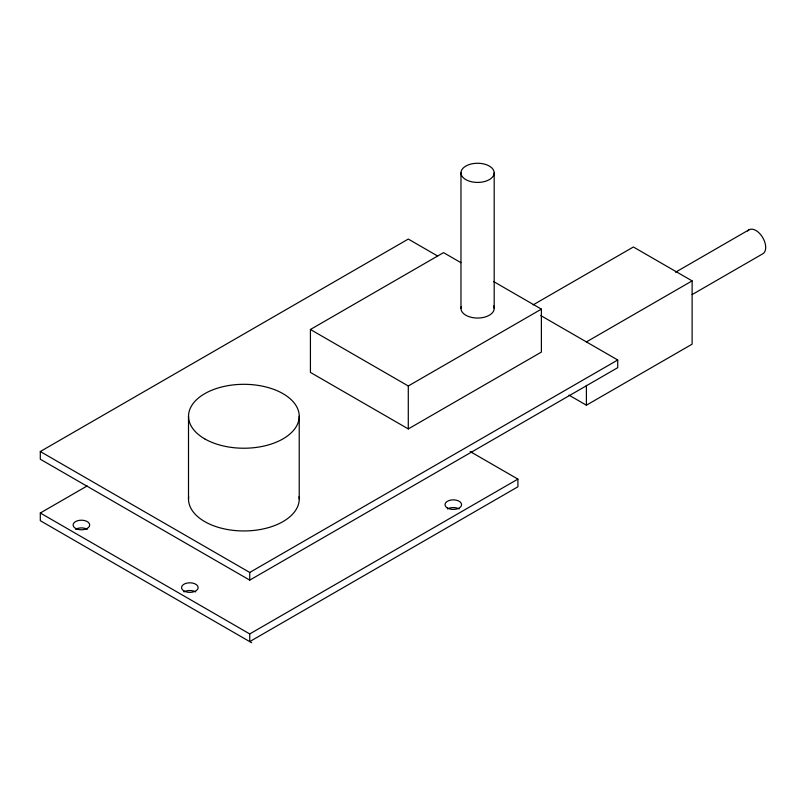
<?xml version="1.0" encoding="UTF-8"?>
<svg xmlns="http://www.w3.org/2000/svg" width="806" height="806" viewBox="0 0 806 806"><rect width="100%" height="100%" fill="white"/><g stroke="black" fill="none" stroke-linecap="round" stroke-linejoin="round"><path stroke-width="1.21" d="M540.735 315.539L617.728 359.99L617.728 367.677L249.739 580.129L40.3 459.219L40.3 451.531L408.289 239.07L437.598 255.996M493.544 281.516L541.39 309.141L541.39 352.081L408.289 428.923L310.421 372.422L310.421 329.483L443.522 252.631L460.921 262.675M251.694 642.745L40.3 520.696L40.3 513.009L87.169 485.947M533.139 304.859L633.385 246.989L692.112 280.891L692.112 344.172L586.405 405.196L569.006 395.152M310.421 329.483L408.289 385.983L541.39 309.141M675.569 272.206L749.237 229.67M586.405 341.915L692.112 280.891M692.173 294.563L762.597 253.9A13.843 7.989 60 0 0 762.144 236.652A13.843 7.989 60 0 0 747.615 231.01M40.3 451.531L249.739 572.451L617.728 359.99M249.739 633.929L517.905 479.107L517.905 486.794L249.739 641.606L249.739 633.929L40.3 513.009M470.15 451.541L517.905 479.107M586.405 385.429L586.405 405.196M494.189 172.847A16.614 9.591 0 0 1 469.273 181.149A16.614 9.591 0 0 1 469.273 164.545A16.614 9.591 0 0 1 494.189 172.847L494.189 308.456M460.972 172.847L460.972 308.456M408.289 385.983L408.289 428.923M299.228 416.269L299.228 498.995M249.739 572.451L249.739 580.129M188.503 416.269L188.503 498.995M183.97 591.886A8.302 4.796 0 0 1 195.717 591.886M75.532 529.28A8.302 4.796 0 0 1 87.28 529.28M447.431 508.939A8.302 4.796 0 0 1 459.178 508.939M299.076 496.617A55.362 31.968 0 0 1 243.865 530.952A55.362 31.968 0 0 1 188.654 496.617M493.625 305.978A16.614 9.591 0 0 1 478.301 318.038A16.614 9.591 0 0 1 461.223 306.794M77.255 529.139A8.302 4.796 0 0 0 89.708 524.988A8.302 4.796 0 0 0 77.255 520.837A8.302 4.796 0 0 0 77.255 529.139M183.97 590.979A8.302 4.796 0 0 0 197.863 588.833A8.302 4.796 0 0 0 187.697 582.96A8.302 4.796 0 0 0 183.97 590.979M447.431 508.032A8.302 4.796 0 0 0 461.324 505.886A8.302 4.796 0 0 0 451.159 500.012A8.302 4.796 0 0 0 447.431 508.032M204.724 438.867A55.362 31.968 0 0 0 297.343 424.54A55.362 31.968 0 0 0 229.539 385.399A55.362 31.968 0 0 0 204.724 438.867"/></g></svg>
